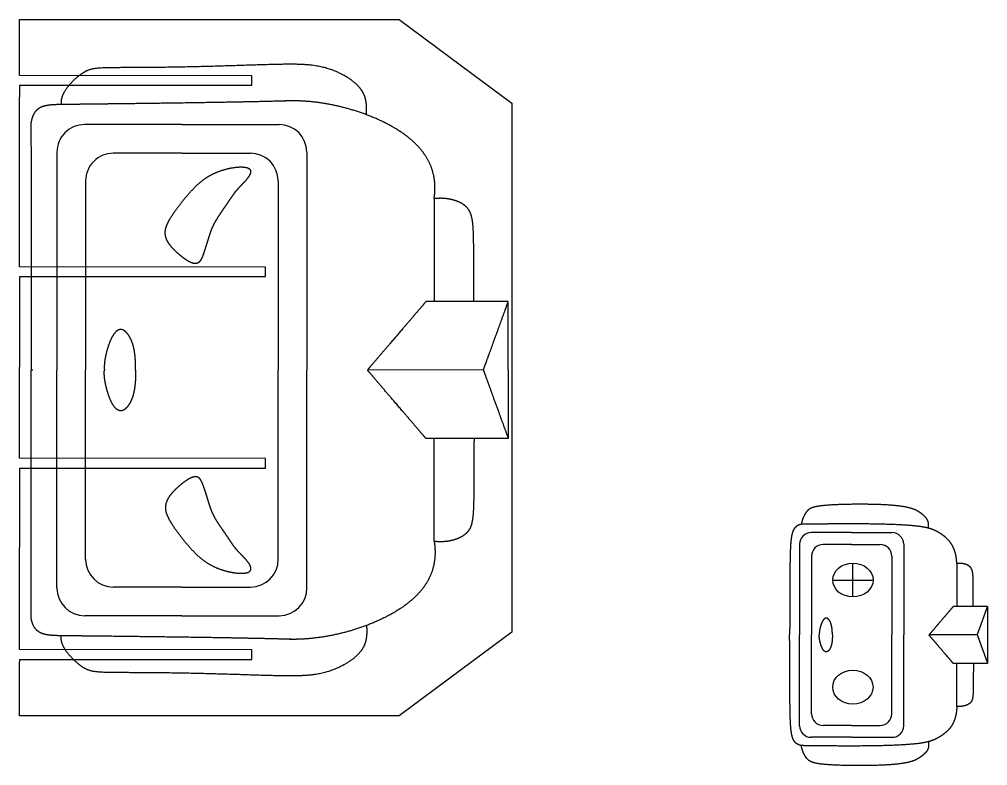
# Model space of a CAD drawing. Header units: millimetres. Extents: x -453 to 52, y -260 to 689.
# Drawn here: x -453 to 49, y 301 to 689 of the extents above; entities that cross this region are included whole.
import ezdxf

# ---------------------------------------------------------------- set-up
doc = ezdxf.new("R2010")
doc.units = ezdxf.units.MM
doc.layers.get('0').update_dxf_attribs({"linetype": 'CONTINUOUS'})

msp = doc.modelspace()

# ---------------------------------------------------------------- linework, layer by layer
for p, q in [((-369.01, 634.08), (-419.45, 634.07)), ((-369.01, 634.08), (-318.58, 634.09)), ((-433.84, 619.66), (-433.81, 506.61)), ((-369.01, 619.2), (-404.56, 619.19)), ((-369.01, 619.2), (-333.46, 619.21)), ((-304.18, 619.7), (-304.14, 506.64)), ((-418.96, 604.79), (-418.93, 506.61)), ((-319.05, 604.81), (-319.03, 506.64)), ((-199.66, 506.67), (-199.67, 542.21)), ((-433.78, 393.55), (-433.81, 506.61)), ((-418.91, 408.43), (-418.93, 506.61)), ((-319, 408.46), (-319.03, 506.64)), ((-304.11, 393.58), (-304.14, 506.64)), ((-212.56, 506.73), (-272.72, 506.68)), ((-199.66, 506.67), (-199.65, 471.13)), ((-21.54, 422.3), (-42.55, 422.29)), ((-21.54, 422.3), (-0.52, 422.3)), ((-48.55, 416.29), (-48.54, 369.18)), ((-21.54, 416.1), (-36.35, 416.09)), ((-21.54, 416.1), (-6.72, 416.1)), ((5.48, 416.3), (5.49, 369.2)), ((-42.35, 410.09), (-42.34, 369.18)), ((-0.72, 410.1), (-0.71, 369.2)), ((-20.86, 388.91), (-20.86, 406.49)), ((-31.31, 397.7), (-10.4, 397.7)), ((-368.95, 394.05), (-404.5, 394.04)), ((-368.95, 394.05), (-333.39, 394.06)), ((49.02, 384.02), (49.03, 354.4)), ((-368.94, 379.17), (-419.38, 379.15)), ((-368.94, 379.17), (-318.51, 379.18)), ((-48.53, 322.08), (-48.54, 369.18)), ((-42.33, 328.28), (-42.34, 369.18)), ((-0.7, 328.29), (-0.71, 369.2)), ((5.5, 322.09), (5.49, 369.2)), ((43.65, 369.18), (18.58, 369.19)), ((-21.51, 322.28), (-36.33, 322.28)), ((-21.51, 322.28), (-6.7, 322.29)), ((-21.51, 316.08), (-42.52, 316.08)), ((-21.51, 316.08), (-0.5, 316.09))]:
    msp.add_line(p, q)
msp.add_lwpolyline([(-217.81, 660.06), (-197.82, 645.2), (-197.82, 559.45), (-197.82, 370.66), (-217.81, 355.8), (-256.29, 327.21), (-351.75, 327.21), (-453.3, 327.21), (-453.3, 353.89), (-453.1, 356.54), (-332.78, 356.54), (-332.78, 361.44), (-453.3, 361.69), (-453.3, 373.62), (-453.1, 455.83), (-325.61, 455.83), (-325.61, 460.73), (-453.3, 460.98), (-453.1, 555.13), (-325.61, 555.13), (-325.61, 560.03), (-453.3, 560.28), (-453.3, 613), (-453.3, 642.25), (-453.1, 654.43), (-332.78, 654.43), (-332.78, 659.33), (-453.3, 659.58), (-453.3, 661.98), (-453.3, 688.65), (-351.75, 688.65), (-256.29, 688.65)], close=True)
for centre, radius, start, end in [((-419.44, 619.67), 14.4, 90.0158, 180.0158), ((-318.58, 619.69), 14.4, 0.0158, 90.0158), ((-404.56, 604.79), 14.4, 90.0158, 180.0158), ((-333.45, 604.81), 14.4, 0.0158, 90.0158), ((-42.55, 416.29), 6, 90.0157, 180.0157), ((-0.52, 416.3), 6, 0.0157, 90.0157), ((-36.35, 410.09), 6, 90.0157, 180.0157), ((-6.72, 410.1), 6, 0.0157, 90.0157), ((-404.51, 408.44), 14.4, 180.0157, 270.0157), ((-333.4, 408.46), 14.4, -89.9843, 0.0157), ((-419.38, 393.55), 14.4, 180.0157, 270.0157), ((-318.51, 393.58), 14.4, -89.9843, 0.0157), ((-36.33, 328.28), 6, 180.0157, 270.0157), ((-6.7, 328.29), 6, -89.9843, 0.0157), ((-42.53, 322.08), 6, 180.0157, 270.0157), ((-0.5, 322.09), 6, -89.9843, 0.0157)]:
    msp.add_arc(centre, radius, start, end)
for centre, major_axis in [((-20.86, 397.7), (10.46, 0)), ((-20.87, 342.12), (10.46, -0.01))]:
    msp.add_ellipse(centre, major_axis=major_axis, ratio=0.840606)
for points in [[(-273.32, 639.19), (-273.27, 639.65), (-273.18, 640.58), (-273.12, 642.04), (-273.15, 644.1), (-273.47, 646.87), (-274.37, 649.81), (-276.23, 652.9), (-279.35, 656.05), (-283.66, 659.06), (-288.84, 661.69), (-294.57, 663.71), (-300.84, 664.96), (-308.1, 665.43), (-317.84, 665.36), (-330.29, 664.98), (-344.96, 664.48), (-360.82, 664.03), (-376.53, 663.73), (-390.76, 663.61), (-402.41, 663.6), (-410.83, 663.52), (-416.16, 663.04), (-419.47, 661.69), (-423.41, 658.75), (-427.84, 654.45), (-430.7, 650.43), (-431.71, 647.4), (-431.75, 645.42), (-431.62, 644.45)], [(-277.64, 654.17), (-277.64, 654.17), (-277.64, 654.17), (-277.64, 654.17), (-277.64, 654.17), (-277.64, 654.17)], [(-431.65, 644.65), (-431.65, 644.6), (-431.66, 644.56), (-431.67, 644.52), (-431.68, 644.48), (-431.69, 644.43)], [(-431.62, 644.45), (-431.62, 644.45), (-431.62, 644.45), (-431.63, 644.45), (-431.63, 644.44), (-431.64, 644.44), (-431.66, 644.44), (-431.67, 644.44), (-431.68, 644.43), (-431.69, 644.43)], [(-431.62, 644.45), (-431.62, 644.45), (-431.62, 644.45), (-431.63, 644.44), (-431.63, 644.44), (-431.64, 644.44), (-431.66, 644.44), (-431.67, 644.44), (-431.68, 644.43), (-431.69, 644.43)], [(-431.69, 644.43), (-431.69, 644.43), (-431.69, 644.43), (-431.69, 644.42), (-431.69, 644.42), (-431.69, 644.42), (-431.69, 644.42), (-431.69, 644.42), (-431.69, 644.42), (-431.69, 644.41)], [(-431.69, 644.43), (-431.69, 644.43), (-431.69, 644.43), (-431.69, 644.42), (-431.69, 644.42), (-431.69, 644.42), (-431.69, 644.42), (-431.69, 644.42), (-431.69, 644.42), (-431.69, 644.41)], [(-427.67, 644.49), (-428.41, 644.48), (-429.17, 644.47), (-429.96, 644.47), (-430.78, 644.46), (-431.62, 644.45)], [(-406.47, 644.74), (-407.32, 644.73), (-409.01, 644.71), (-411.56, 644.68), (-414.95, 644.64), (-419.19, 644.59), (-422.58, 644.55), (-425.12, 644.52), (-426.82, 644.5), (-427.67, 644.49)], [(-238.13, 595.58), (-237.93, 596.93), (-237.64, 599.57), (-237.56, 603.43), (-238.18, 608.36), (-240.16, 614.13), (-243.36, 619.49), (-247.73, 624.43), (-253.15, 628.92), (-259.42, 632.93), (-266.31, 636.45), (-273.58, 639.44), (-281, 641.9), (-288.4, 643.82), (-295.66, 645.21), (-302.73, 646.09), (-308.22, 646.4), (-312.23, 646.41), (-314.85, 646.32), (-316.16, 646.25)], [(-245.54, 621.74), (-245.54, 621.74), (-245.54, 621.74), (-245.54, 621.74), (-245.54, 621.74), (-245.54, 621.74)], [(-358.28, 565.71), (-358.14, 566.08), (-357.84, 566.86), (-357.4, 568.12), (-356.81, 569.95), (-356.07, 572.34), (-355.36, 574.68), (-354.67, 576.86), (-354, 578.83), (-353.3, 580.61), (-352.49, 582.32), (-351.52, 584.07), (-350.34, 585.96), (-348.96, 588.03), (-347.47, 590.21), (-345.99, 592.37), (-344.61, 594.4), (-343.42, 596.17), (-342.4, 597.67), (-341.46, 598.96), (-340.42, 600.21), (-339.14, 601.58), (-337.57, 603.17), (-335.87, 604.97), (-334.34, 606.86), (-333.32, 608.67), (-333.12, 610.2), (-333.93, 611.33), (-335.71, 611.98), (-338.28, 612.16), (-341.38, 611.93), (-344.7, 611.33), (-348.01, 610.44), (-351.15, 609.29), (-354.04, 607.9), (-356.7, 606.28), (-359.15, 604.44), (-361.44, 602.39), (-363.65, 600.14), (-365.82, 597.72), (-367.95, 595.17), (-370.02, 592.55), (-371.98, 589.94), (-373.76, 587.38), (-375.31, 584.94), (-376.53, 582.64), (-377.36, 580.48), (-377.74, 578.45), (-377.64, 576.48), (-377.04, 574.53), (-375.97, 572.57), (-374.48, 570.6), (-372.68, 568.65), (-370.69, 566.81), (-368.64, 565.14), (-366.66, 563.73), (-364.84, 562.66), (-363.24, 561.99), (-361.88, 561.77), (-360.76, 562.02), (-359.83, 562.75), (-359.19, 563.72), (-358.73, 564.65), (-358.43, 565.35), (-358.28, 565.71)], [(-217.45, 542.2), (-217.46, 543.59), (-217.47, 546.34), (-217.49, 550.32), (-217.51, 555.33), (-217.53, 561.1), (-217.55, 566.36), (-217.59, 571.12), (-217.65, 575.35), (-217.77, 579.07), (-217.98, 582.29), (-218.33, 585.03), (-218.89, 587.35), (-219.73, 589.29), (-220.9, 590.93), (-222.42, 592.3), (-224.25, 593.44), (-226.32, 594.36), (-228.56, 595.06), (-230.9, 595.54), (-233.28, 595.79), (-235.21, 595.82), (-236.67, 595.74), (-237.64, 595.64), (-238.13, 595.58)], [(-238.13, 595.58), (-238.13, 593.45), (-238.13, 589.18), (-238.12, 582.77), (-238.12, 574.23), (-238.11, 563.55), (-238.11, 555), (-238.1, 548.59), (-238.1, 544.32), (-238.1, 542.19)], [(-242.38, 542.18), (-243.59, 540.76), (-246.02, 537.92), (-249.66, 533.66), (-254.52, 527.98), (-260.59, 520.88), (-265.44, 515.2), (-269.08, 510.94), (-271.51, 508.1), (-272.72, 506.68)], [(-238.1, 542.19), (-238.51, 542.19), (-239.26, 542.18), (-240.18, 542.18), (-241.04, 542.18), (-241.72, 542.18), (-242.06, 542.18), (-242.25, 542.18), (-242.34, 542.18), (-242.38, 542.18)], [(-217.45, 542.2), (-219.44, 542.2), (-222.81, 542.19), (-226.1, 542.19), (-227.65, 542.19), (-227.9, 542.19), (-229.45, 542.19), (-232.74, 542.19), (-236.12, 542.19), (-238.1, 542.19)], [(-199.67, 542.21), (-199.83, 542.21), (-200.21, 542.21), (-200.98, 542.21), (-202.41, 542.2), (-205.22, 542.2), (-208.81, 542.2), (-212.62, 542.2), (-215.75, 542.2), (-217.45, 542.2)], [(-212.56, 506.73), (-212.04, 508.15), (-211.01, 510.99), (-209.47, 515.25), (-207.4, 520.92), (-204.83, 528.02), (-202.76, 533.69), (-201.22, 537.95), (-200.18, 540.79), (-199.67, 542.21)], [(-392.97, 506.62), (-392.97, 506.99), (-392.97, 507.74), (-392.98, 508.86), (-393.03, 510.33), (-393.13, 512.16), (-393.28, 513.97), (-393.49, 515.76), (-393.79, 517.55), (-394.2, 519.33), (-394.76, 521.1), (-395.49, 522.85), (-396.4, 524.51), (-397.49, 525.99), (-398.72, 527.13), (-400.04, 527.78), (-401.4, 527.8), (-402.74, 527.13), (-404.02, 525.81), (-405.2, 523.94), (-406.26, 521.69), (-407.17, 519.23), (-407.93, 516.72), (-408.53, 514.3), (-408.95, 512.03), (-409.21, 509.98), (-409.28, 508.51), (-409.26, 507.52), (-409.21, 506.91), (-409.18, 506.61)], [(-446.24, 506.6), (-446.28, 506.6), (-446.36, 506.6), (-446.47, 506.61), (-446.63, 506.61), (-446.82, 506.61), (-446.97, 506.61), (-447.09, 506.62), (-447.16, 506.62), (-447.2, 506.62)], [(-446.24, 506.6), (-446.28, 506.6), (-446.36, 506.6), (-446.47, 506.6), (-446.63, 506.6), (-446.82, 506.59), (-446.97, 506.59), (-447.09, 506.59), (-447.16, 506.59), (-447.2, 506.59)], [(-392.97, 506.62), (-392.97, 506.24), (-392.97, 505.49), (-392.98, 504.38), (-393.02, 502.9), (-393.12, 501.08), (-393.27, 499.27), (-393.48, 497.47), (-393.78, 495.69), (-394.19, 493.91), (-394.75, 492.13), (-395.48, 490.38), (-396.39, 488.72), (-397.48, 487.24), (-398.71, 486.1), (-400.03, 485.45), (-401.39, 485.43), (-402.73, 486.1), (-404.01, 487.42), (-405.19, 489.29), (-406.25, 491.54), (-407.17, 494), (-407.93, 496.5), (-408.52, 498.93), (-408.95, 501.19), (-409.21, 503.25), (-409.28, 504.71), (-409.26, 505.7), (-409.21, 506.32), (-409.18, 506.61)], [(-272.7, 506.65), (-272.7, 506.66), (-272.71, 506.66), (-272.71, 506.67), (-272.72, 506.68), (-272.72, 506.68)], [(-272.7, 506.65), (-272.7, 506.64), (-272.71, 506.64), (-272.71, 506.63), (-272.72, 506.62), (-272.72, 506.62)], [(-242.36, 471.13), (-243.57, 472.55), (-246, 475.39), (-249.65, 479.65), (-254.5, 485.33), (-260.58, 492.42), (-265.44, 498.1), (-269.08, 502.36), (-271.51, 505.2), (-272.72, 506.62)], [(-212.56, 506.73), (-212.56, 506.72), (-212.55, 506.71), (-212.55, 506.69), (-212.54, 506.68), (-212.54, 506.67)], [(-212.56, 506.6), (-212.56, 506.61), (-212.55, 506.63), (-212.55, 506.64), (-212.54, 506.65), (-212.54, 506.67)], [(-212.56, 506.6), (-212.04, 505.18), (-211.01, 502.34), (-209.46, 498.09), (-207.4, 492.41), (-204.81, 485.32), (-202.75, 479.65), (-201.2, 475.39), (-200.17, 472.55), (-199.65, 471.13)], [(-238.08, 471.13), (-238.49, 471.13), (-239.24, 471.13), (-240.16, 471.13), (-241.02, 471.13), (-241.7, 471.13), (-242.04, 471.13), (-242.23, 471.13), (-242.32, 471.13), (-242.36, 471.13)], [(-217.43, 471.13), (-219.42, 471.13), (-222.79, 471.13), (-226.08, 471.13), (-227.63, 471.13), (-227.89, 471.13), (-229.43, 471.13), (-232.72, 471.13), (-236.1, 471.13), (-238.08, 471.13)], [(-217.43, 471.13), (-217.44, 469.74), (-217.45, 466.99), (-217.47, 463.01), (-217.48, 458), (-217.5, 452.23), (-217.52, 446.97), (-217.55, 442.21), (-217.61, 437.98), (-217.73, 434.26), (-217.94, 431.04), (-218.29, 428.3), (-218.85, 425.98), (-219.68, 424.04), (-220.85, 422.4), (-222.37, 421.03), (-224.2, 419.88), (-226.28, 418.96), (-228.52, 418.26), (-230.85, 417.79), (-233.23, 417.53), (-235.16, 417.51), (-236.62, 417.58), (-237.59, 417.68), (-238.08, 417.73)], [(-238.08, 417.73), (-238.08, 419.87), (-238.08, 424.14), (-238.08, 430.55), (-238.08, 439.09), (-238.08, 449.77), (-238.08, 458.32), (-238.08, 464.73), (-238.08, 469), (-238.08, 471.13)], [(-199.65, 471.13), (-199.81, 471.13), (-200.19, 471.13), (-200.96, 471.13), (-202.39, 471.13), (-205.2, 471.13), (-208.79, 471.13), (-212.6, 471.13), (-215.73, 471.13), (-217.43, 471.13)], [(-358.18, 447.5), (-358.03, 447.14), (-357.74, 446.36), (-357.29, 445.1), (-356.7, 443.27), (-355.96, 440.88), (-355.24, 438.54), (-354.55, 436.36), (-353.88, 434.4), (-353.17, 432.62), (-352.36, 430.91), (-351.39, 429.16), (-350.2, 427.27), (-348.82, 425.2), (-347.33, 423.03), (-345.84, 420.87), (-344.46, 418.85), (-343.26, 417.07), (-342.25, 415.58), (-341.3, 414.28), (-340.26, 413.04), (-338.98, 411.67), (-337.41, 410.08), (-335.7, 408.28), (-334.16, 406.39), (-333.14, 404.59), (-332.94, 403.06), (-333.75, 401.93), (-335.53, 401.28), (-338.1, 401.09), (-341.19, 401.32), (-344.52, 401.91), (-347.83, 402.8), (-350.97, 403.94), (-353.87, 405.33), (-356.53, 406.94), (-358.98, 408.77), (-361.28, 410.82), (-363.49, 413.07), (-365.66, 415.49), (-367.79, 418.03), (-369.87, 420.65), (-371.83, 423.26), (-373.62, 425.81), (-375.17, 428.25), (-376.4, 430.55), (-377.23, 432.7), (-377.62, 434.74), (-377.52, 436.71), (-376.93, 438.65), (-375.86, 440.62), (-374.37, 442.59), (-372.57, 444.54), (-370.59, 446.39), (-368.54, 448.06), (-366.56, 449.48), (-364.74, 450.55), (-363.14, 451.22), (-361.79, 451.44), (-360.66, 451.2), (-359.73, 450.47), (-359.09, 449.5), (-358.63, 448.57), (-358.33, 447.87), (-358.18, 447.5)], [(18.19, 424.64), (18.25, 424.93), (18.35, 425.51), (18.43, 426.33), (18.38, 427.35), (18.06, 428.48), (17.51, 429.49), (16.77, 430.38), (15.91, 431.2), (14.97, 431.96), (13.98, 432.69), (12.9, 433.41), (11.6, 434.1), (9.96, 434.75), (7.84, 435.34), (5.15, 435.85), (1.87, 436.27), (-1.98, 436.6), (-6.28, 436.83), (-10.92, 436.97), (-15.73, 437.02), (-20.54, 437.01), (-25.18, 436.92), (-29.47, 436.78), (-33.29, 436.57), (-36.54, 436.31), (-39.17, 435.97), (-41.19, 435.54), (-42.7, 435), (-43.81, 434.32), (-44.67, 433.5), (-45.37, 432.56), (-45.97, 431.56), (-46.46, 430.58), (-46.85, 429.65), (-47.17, 428.64), (-47.4, 427.79), (-47.54, 427.18), (-47.62, 426.8), (-47.65, 426.61)], [(-47.65, 426.61), (-47.92, 426.55), (-48.43, 426.42), (-49.15, 426.17), (-49.99, 425.73), (-50.85, 425), (-51.53, 424.07), (-52.06, 422.97), (-52.46, 421.68), (-52.77, 420.19), (-53, 418.48), (-53.17, 416.52), (-53.3, 414.28), (-53.4, 411.74), (-53.47, 408.89), (-53.52, 405.75), (-53.55, 402.39), (-53.57, 398.86), (-53.58, 395.24), (-53.59, 391.61), (-53.6, 388.05), (-53.61, 384.63), (-53.62, 381.4), (-53.63, 378.41), (-53.65, 375.68), (-53.67, 373.22), (-53.68, 371.46), (-53.7, 370.27), (-53.71, 369.54), (-53.72, 369.18)], [(-47.63, 426.62), (-47.63, 426.62), (-47.63, 426.62), (-47.63, 426.61), (-47.64, 426.61), (-47.64, 426.61), (-47.65, 426.61), (-47.65, 426.61), (-47.65, 426.61), (-47.65, 426.61)], [(-47.65, 426.61), (-47.65, 426.61), (-47.65, 426.61), (-47.65, 426.61), (-47.65, 426.61), (-47.65, 426.61), (-47.65, 426.6), (-47.65, 426.6), (-47.65, 426.6), (-47.65, 426.6)], [(-37.15, 426.74), (-37.57, 426.73), (-38.4, 426.72), (-39.66, 426.71), (-41.34, 426.69), (-43.43, 426.66), (-45.11, 426.65), (-46.37, 426.63), (-47.21, 426.62), (-47.63, 426.62)], [(18.19, 424.64), (17.29, 424.88), (15.21, 425.32), (11.26, 425.86), (4.47, 426.37), (-6.32, 426.74), (-16.98, 426.86), (-26.43, 426.84), (-33.45, 426.78), (-37.15, 426.74)], [(33, 406.26), (33, 406.5), (32.99, 406.98), (32.96, 407.71), (32.88, 408.68), (32.7, 409.9), (32.45, 411.14), (32.11, 412.37), (31.69, 413.59), (31.18, 414.79), (30.57, 415.94), (29.87, 417.04), (29.07, 418.06), (28.18, 419), (27.23, 419.86), (26.25, 420.64), (25.26, 421.36), (24.25, 422.02), (23.23, 422.63), (22.17, 423.2), (21.01, 423.72), (19.97, 424.11), (19.11, 424.38), (18.5, 424.55), (18.19, 424.64)], [(-238.08, 417.73), (-237.88, 416.39), (-237.59, 413.75), (-237.51, 409.89), (-238.12, 404.96), (-240.1, 399.19), (-243.3, 393.83), (-247.66, 388.88), (-253.08, 384.39), (-259.35, 380.38), (-266.24, 376.86), (-273.51, 373.86), (-280.93, 371.39), (-288.33, 369.47), (-295.59, 368.08), (-302.66, 367.19), (-308.14, 366.88), (-312.15, 366.87), (-314.78, 366.96), (-316.08, 367.02)], [(41.61, 384.01), (41.61, 384.61), (41.61, 385.79), (41.6, 387.48), (41.6, 389.62), (41.59, 392.06), (41.58, 394.28), (41.56, 396.28), (41.53, 398.04), (41.47, 399.58), (41.38, 400.9), (41.22, 402.01), (40.97, 402.94), (40.62, 403.72), (40.12, 404.37), (39.49, 404.93), (38.73, 405.39), (37.87, 405.76), (36.95, 406.05), (35.99, 406.24), (35.01, 406.34), (34.21, 406.35), (33.6, 406.32), (33.2, 406.28), (33, 406.26)], [(33, 406.26), (33, 405.37), (33, 403.59), (33, 400.92), (33, 397.36), (33, 392.91), (33.01, 389.35), (33.01, 386.68), (33.01, 384.9), (33.01, 384.01)], [(-245.47, 391.57), (-245.47, 391.57), (-245.47, 391.57), (-245.47, 391.57), (-245.47, 391.57), (-245.47, 391.57)], [(31.23, 384.01), (30.72, 383.41), (29.71, 382.23), (28.19, 380.45), (26.17, 378.08), (23.64, 375.12), (21.62, 372.74), (20.1, 370.97), (19.09, 369.78), (18.58, 369.19)], [(33.01, 384.01), (32.94, 384.01), (32.79, 384.01), (32.58, 384.01), (32.3, 384.01), (31.94, 384.01), (31.65, 384.01), (31.44, 384.01), (31.3, 384.01), (31.23, 384.01)], [(41.61, 384.01), (41.27, 384.01), (40.58, 384.01), (39.55, 384.01), (38.17, 384.01), (36.45, 384.01), (35.07, 384.01), (34.04, 384.01), (33.35, 384.01), (33.01, 384.01)], [(49.02, 384.02), (48.73, 384.02), (48.13, 384.02), (47.24, 384.02), (46.06, 384.01), (44.58, 384.01), (43.39, 384.01), (42.5, 384.01), (41.91, 384.01), (41.61, 384.01)], [(43.65, 369.18), (43.87, 369.77), (44.29, 370.96), (44.94, 372.74), (45.8, 375.11), (46.87, 378.08), (47.73, 380.46), (48.38, 382.24), (48.81, 383.42), (49.02, 384.02)], [(-31.52, 369.19), (-31.52, 369.34), (-31.52, 369.65), (-31.52, 370.12), (-31.54, 370.73), (-31.58, 371.49), (-31.64, 372.25), (-31.74, 373), (-31.86, 373.74), (-32.04, 374.48), (-32.27, 375.22), (-32.57, 375.95), (-32.95, 376.64), (-33.39, 377.26), (-33.89, 377.73), (-34.44, 378.01), (-35, 378.02), (-35.55, 377.75), (-36.09, 377.21), (-36.58, 376.43), (-37.03, 375.5), (-37.42, 374.48), (-37.75, 373.43), (-38, 372.42), (-38.18, 371.47), (-38.29, 370.61), (-38.32, 369.99), (-38.31, 369.57), (-38.29, 369.31), (-38.27, 369.19)], [(-273.24, 374.11), (-273.19, 373.65), (-273.11, 372.72), (-273.04, 371.26), (-273.08, 369.2), (-273.39, 366.43), (-274.29, 363.49), (-276.15, 360.39), (-279.26, 357.25), (-283.58, 354.24), (-288.75, 351.6), (-294.48, 349.58), (-300.75, 348.33), (-308.02, 347.85), (-317.75, 347.91), (-330.2, 348.29), (-344.88, 348.78), (-360.73, 349.22), (-376.44, 349.51), (-390.68, 349.62), (-402.32, 349.63), (-410.74, 349.7), (-416.08, 350.18), (-419.38, 351.53), (-423.33, 354.46), (-427.76, 358.76), (-430.62, 362.78), (-431.63, 365.81), (-431.68, 367.79), (-431.55, 368.77)], [(-431.61, 368.78), (-431.61, 368.78), (-431.61, 368.79), (-431.61, 368.79), (-431.61, 368.79), (-431.61, 368.79), (-431.61, 368.79), (-431.61, 368.79), (-431.62, 368.8), (-431.62, 368.8)], [(-431.55, 368.77), (-431.55, 368.77), (-431.55, 368.77), (-431.55, 368.77), (-431.56, 368.77), (-431.57, 368.77), (-431.58, 368.77), (-431.59, 368.78), (-431.61, 368.78), (-431.61, 368.78)], [(-431.57, 368.57), (-431.58, 368.61), (-431.59, 368.65), (-431.59, 368.69), (-431.6, 368.74), (-431.61, 368.78)], [(-427.59, 368.72), (-428.33, 368.73), (-429.1, 368.74), (-429.89, 368.75), (-430.7, 368.76), (-431.55, 368.77)], [(-406.4, 368.49), (-407.24, 368.5), (-408.94, 368.52), (-411.48, 368.55), (-414.87, 368.58), (-419.11, 368.63), (-422.5, 368.67), (-425.05, 368.7), (-426.74, 368.71), (-427.59, 368.72)], [(-47.62, 311.76), (-47.89, 311.81), (-48.4, 311.94), (-49.12, 312.19), (-49.95, 312.63), (-50.82, 313.37), (-51.5, 314.29), (-52.03, 315.4), (-52.43, 316.69), (-52.74, 318.17), (-52.97, 319.88), (-53.15, 321.84), (-53.28, 324.08), (-53.38, 326.63), (-53.45, 329.48), (-53.5, 332.61), (-53.53, 335.97), (-53.55, 339.5), (-53.57, 343.12), (-53.58, 346.75), (-53.59, 350.32), (-53.6, 353.74), (-53.61, 356.96), (-53.63, 359.95), (-53.64, 362.69), (-53.66, 365.15), (-53.68, 366.9), (-53.7, 368.09), (-53.71, 368.83), (-53.72, 369.18)], [(-31.52, 369.19), (-31.52, 369.03), (-31.52, 368.72), (-31.52, 368.26), (-31.54, 367.64), (-31.58, 366.88), (-31.64, 366.13), (-31.73, 365.38), (-31.86, 364.64), (-32.04, 363.89), (-32.27, 363.15), (-32.57, 362.43), (-32.94, 361.73), (-33.39, 361.12), (-33.89, 360.64), (-34.43, 360.37), (-34.99, 360.35), (-35.55, 360.62), (-36.08, 361.17), (-36.58, 361.94), (-37.03, 362.87), (-37.42, 363.89), (-37.75, 364.94), (-38, 365.95), (-38.18, 366.9), (-38.29, 367.76), (-38.32, 368.38), (-38.31, 368.8), (-38.29, 369.06), (-38.27, 369.19)], [(31.23, 354.4), (30.73, 354.99), (29.72, 356.18), (28.2, 357.95), (26.17, 360.32), (23.64, 363.27), (21.62, 365.64), (20.1, 367.41), (19.09, 368.6), (18.58, 369.19)], [(43.65, 369.18), (43.87, 368.59), (44.3, 367.41), (44.94, 365.63), (45.8, 363.27), (46.88, 360.31), (47.74, 357.95), (48.38, 356.18), (48.81, 354.99), (49.03, 354.4)], [(-277.56, 359.13), (-277.56, 359.13), (-277.56, 359.13), (-277.56, 359.13), (-277.56, 359.13), (-277.56, 359.13)], [(33.02, 354.4), (32.95, 354.4), (32.8, 354.4), (32.59, 354.4), (32.3, 354.4), (31.95, 354.4), (31.66, 354.4), (31.45, 354.4), (31.31, 354.4), (31.23, 354.4)], [(41.62, 354.4), (41.28, 354.4), (40.59, 354.4), (39.56, 354.4), (38.18, 354.4), (36.46, 354.4), (35.08, 354.4), (34.05, 354.4), (33.36, 354.4), (33.02, 354.4)], [(41.62, 354.4), (41.62, 353.8), (41.62, 352.63), (41.61, 350.93), (41.61, 348.8), (41.6, 346.35), (41.59, 344.13), (41.57, 342.14), (41.54, 340.37), (41.49, 338.84), (41.39, 337.52), (41.24, 336.41), (40.99, 335.47), (40.63, 334.7), (40.14, 334.04), (39.51, 333.49), (38.75, 333.02), (37.89, 332.65), (36.97, 332.36), (36.01, 332.17), (35.03, 332.07), (34.23, 332.06), (33.62, 332.09), (33.22, 332.13), (33.02, 332.15)], [(33.02, 332.15), (33.02, 333.04), (33.02, 334.82), (33.02, 337.49), (33.02, 341.05), (33.02, 345.5), (33.02, 349.06), (33.02, 351.73), (33.02, 353.51), (33.02, 354.4)], [(49.03, 354.4), (48.73, 354.4), (48.14, 354.4), (47.25, 354.4), (46.07, 354.4), (44.58, 354.4), (43.4, 354.4), (42.51, 354.4), (41.92, 354.4), (41.62, 354.4)], [(33.02, 332.15), (33.02, 331.91), (33.01, 331.43), (32.98, 330.7), (32.9, 329.73), (32.72, 328.51), (32.47, 327.27), (32.14, 326.04), (31.72, 324.82), (31.21, 323.62), (30.6, 322.46), (29.89, 321.37), (29.09, 320.35), (28.21, 319.41), (27.26, 318.55), (26.28, 317.76), (25.28, 317.04), (24.28, 316.38), (23.26, 315.77), (22.2, 315.21), (21.04, 314.68), (20, 314.29), (19.14, 314.02), (18.53, 313.85), (18.22, 313.77)], [(18.22, 313.77), (18.28, 313.47), (18.38, 312.89), (18.46, 312.07), (18.41, 311.05), (18.09, 309.92), (17.54, 308.92), (16.8, 308.02), (15.94, 307.21), (15, 306.44), (14.02, 305.71), (12.93, 304.99), (11.63, 304.3), (9.99, 303.64), (7.88, 303.05), (5.19, 302.54), (1.9, 302.12), (-1.94, 301.79), (-6.25, 301.56), (-10.89, 301.42), (-15.7, 301.36), (-20.51, 301.37), (-25.14, 301.45), (-29.44, 301.6), (-33.26, 301.8), (-36.51, 302.06), (-39.13, 302.4), (-41.15, 302.83), (-42.66, 303.37), (-43.78, 304.05), (-44.63, 304.87), (-45.34, 305.81), (-45.93, 306.81), (-46.43, 307.79), (-46.82, 308.72), (-47.14, 309.72), (-47.37, 310.57), (-47.51, 311.18), (-47.58, 311.57), (-47.62, 311.76)], [(-47.62, 311.76), (-47.62, 311.76), (-47.62, 311.76), (-47.62, 311.76), (-47.62, 311.76), (-47.62, 311.76), (-47.62, 311.76), (-47.62, 311.76), (-47.62, 311.76), (-47.62, 311.76)], [(-47.59, 311.75), (-47.59, 311.75), (-47.6, 311.75), (-47.6, 311.75), (-47.6, 311.75), (-47.61, 311.75), (-47.61, 311.75), (-47.62, 311.75), (-47.62, 311.76), (-47.62, 311.76)], [(-37.11, 311.63), (-37.53, 311.64), (-38.37, 311.65), (-39.63, 311.66), (-41.31, 311.68), (-43.4, 311.7), (-45.08, 311.72), (-46.34, 311.74), (-47.17, 311.75), (-47.59, 311.75)], [(18.22, 313.77), (17.32, 313.53), (15.24, 313.08), (11.29, 312.54), (4.51, 312.03), (-6.28, 311.65), (-16.95, 311.52), (-26.4, 311.54), (-33.42, 311.59), (-37.11, 311.63)]]:
    msp.add_open_spline(points, degree=5)
for points, knots in [([(-427.67, 644.49), (-428.09, 644.49), (-429.3, 644.48), (-431.19, 644.46), (-433.5, 644.42), (-435.99, 644.31), (-438.28, 644.09), (-440.25, 643.73), (-441.99, 643.16), (-443.54, 642.32), (-444.88, 641.14), (-445.96, 639.55), (-446.62, 637.95), (-446.99, 636.56), (-447.19, 635.55), (-447.27, 635.02)], [0.4745668, 0.4745668, 0.4745668, 0.4745668, 0.4745668, 0.4745668, 0.5, 0.55, 0.6, 0.65, 0.7, 0.75, 0.8, 0.85, 0.9, 0.95, 1, 1, 1, 1, 1, 1]), ([(-311.96, 646.37), (-314.63, 646.29), (-325.33, 646), (-340.09, 645.67), (-359.83, 645.33), (-385.2, 644.99), (-406.47, 644.74)], [0.7230844, 0.7230844, 0.7230844, 0.7230844, 0.7230844, 0.7230844, 0.8, 1, 1, 1, 1, 1, 1]), ([(-447.27, 635.02), (-447.27, 629.84), (-447.26, 619.47), (-447.25, 603.92), (-447.24, 583.19), (-447.23, 557.5), (-447.22, 537), (-447.21, 521.68), (-447.2, 511.54), (-447.2, 506.59)], [0, 0, 0, 0, 0, 0, 0.2, 0.4, 0.6, 0.8, 0.991056, 0.991056, 0.991056, 0.991056, 0.991056, 0.991056]), ([(-447.2, 378.18), (-447.2, 383.36), (-447.2, 393.73), (-447.2, 409.28), (-447.2, 430.02), (-447.2, 455.71), (-447.2, 476.21), (-447.2, 491.53), (-447.2, 501.67), (-447.2, 506.62)], [0, 0, 0, 0, 0, 0, 0.2, 0.4, 0.6, 0.8, 0.991056, 0.991056, 0.991056, 0.991056, 0.991056, 0.991056]), ([(-427.59, 368.72), (-428.01, 368.73), (-429.23, 368.73), (-431.11, 368.75), (-433.43, 368.8), (-435.91, 368.9), (-438.2, 369.12), (-440.17, 369.48), (-441.92, 370.05), (-443.47, 370.88), (-444.81, 372.07), (-445.89, 373.65), (-446.55, 375.25), (-446.92, 376.64), (-447.12, 377.65), (-447.2, 378.18)], [0.4745668, 0.4745668, 0.4745668, 0.4745668, 0.4745668, 0.4745668, 0.5, 0.55, 0.6, 0.65, 0.7, 0.75, 0.8, 0.85, 0.9, 0.95, 1, 1, 1, 1, 1, 1]), ([(-311.88, 366.91), (-314.56, 366.98), (-325.25, 367.27), (-340.01, 367.59), (-359.75, 367.92), (-385.13, 368.25), (-406.4, 368.49)], [0.7230844, 0.7230844, 0.7230844, 0.7230844, 0.7230844, 0.7230844, 0.8, 1, 1, 1, 1, 1, 1])]:
    msp.add_open_spline(points, degree=5, knots=knots)

doc.saveas('drawing.dxf')
